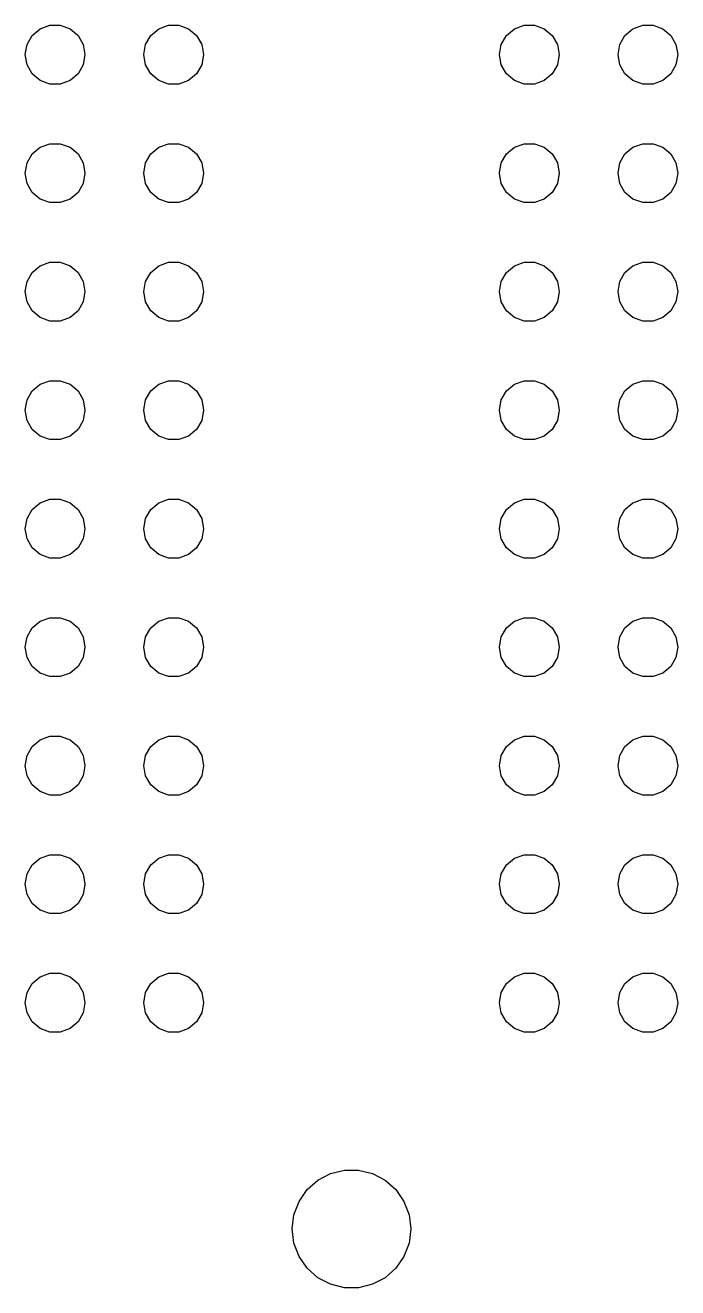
# Model space of a CAD drawing. Extents: x 8.91 to 9.39, y -5.99 to -1.15.
# Drawn here: x 9.012 to 9.287, y -5.987 to -5.455 of the extents above; entities that cross this region are included whole.
import ezdxf

# ---------------------------------------------------------------- set-up
doc = ezdxf.new("R2010")
doc.units = 0
doc.header["$MEASUREMENT"] = 0
doc.layers.add('BLACK', color=7, linetype='CONTINUOUS')

msp = doc.modelspace()

# ---------------------------------------------------------------- linework, layer by layer
at = {"layer": 'BLACK', "linetype": 'CONTINUOUS'}
for p, q in [((9.01831, -5.45622), (9.02242, -5.45472)), ((9.02242, -5.45472), (9.02679, -5.45472)), ((9.02679, -5.45472), (9.03091, -5.45622)), ((9.06831, -5.45622), (9.07242, -5.45472)), ((9.07242, -5.45472), (9.07679, -5.45472)), ((9.07679, -5.45472), (9.08091, -5.45622)), ((9.21831, -5.45622), (9.22242, -5.45472)), ((9.22242, -5.45472), (9.22679, -5.45472)), ((9.22679, -5.45472), (9.23091, -5.45622)), ((9.26831, -5.45622), (9.27242, -5.45472)), ((9.27242, -5.45472), (9.27679, -5.45472)), ((9.27679, -5.45472), (9.28091, -5.45622)), ((9.01277, -5.46282), (9.01496, -5.45903)), ((9.01496, -5.45903), (9.01831, -5.45622)), ((9.03091, -5.45622), (9.03426, -5.45903)), ((9.03426, -5.45903), (9.03644, -5.46282)), ((9.06277, -5.46282), (9.06496, -5.45903)), ((9.06496, -5.45903), (9.06831, -5.45622)), ((9.08091, -5.45622), (9.08426, -5.45903)), ((9.08426, -5.45903), (9.08644, -5.46282)), ((9.21277, -5.46282), (9.21496, -5.45903)), ((9.21496, -5.45903), (9.21831, -5.45622)), ((9.23091, -5.45622), (9.23426, -5.45903)), ((9.23426, -5.45903), (9.23644, -5.46282)), ((9.26277, -5.46282), (9.26496, -5.45903)), ((9.26496, -5.45903), (9.26831, -5.45622)), ((9.28091, -5.45622), (9.28426, -5.45903)), ((9.28426, -5.45903), (9.28644, -5.46282)), ((9.01201, -5.46713), (9.01277, -5.46282)), ((9.03644, -5.46282), (9.0372, -5.46713)), ((9.06201, -5.46713), (9.06277, -5.46282)), ((9.08644, -5.46282), (9.0872, -5.46713)), ((9.21201, -5.46713), (9.21277, -5.46282)), ((9.23644, -5.46282), (9.2372, -5.46713)), ((9.26201, -5.46713), (9.26277, -5.46282)), ((9.28644, -5.46282), (9.2872, -5.46713)), ((9.01277, -5.47143), (9.01201, -5.46713)), ((9.0372, -5.46713), (9.03644, -5.47143)), ((9.06277, -5.47143), (9.06201, -5.46713)), ((9.0872, -5.46713), (9.08644, -5.47143)), ((9.21277, -5.47143), (9.21201, -5.46713)), ((9.2372, -5.46713), (9.23644, -5.47143)), ((9.26277, -5.47143), (9.26201, -5.46713)), ((9.2872, -5.46713), (9.28644, -5.47143)), ((9.01496, -5.47522), (9.01277, -5.47143)), ((9.01831, -5.47804), (9.01496, -5.47522)), ((9.03426, -5.47522), (9.03091, -5.47804)), ((9.03644, -5.47143), (9.03426, -5.47522)), ((9.06496, -5.47522), (9.06277, -5.47143)), ((9.06831, -5.47804), (9.06496, -5.47522)), ((9.08426, -5.47522), (9.08091, -5.47804)), ((9.08644, -5.47143), (9.08426, -5.47522)), ((9.21496, -5.47522), (9.21277, -5.47143)), ((9.21831, -5.47804), (9.21496, -5.47522)), ((9.23426, -5.47522), (9.23091, -5.47804)), ((9.23644, -5.47143), (9.23426, -5.47522)), ((9.26496, -5.47522), (9.26277, -5.47143)), ((9.26831, -5.47804), (9.26496, -5.47522)), ((9.28426, -5.47522), (9.28091, -5.47804)), ((9.28644, -5.47143), (9.28426, -5.47522)), ((9.02242, -5.47953), (9.01831, -5.47804)), ((9.02679, -5.47953), (9.02242, -5.47953)), ((9.03091, -5.47804), (9.02679, -5.47953)), ((9.07242, -5.47953), (9.06831, -5.47804)), ((9.07679, -5.47953), (9.07242, -5.47953)), ((9.08091, -5.47804), (9.07679, -5.47953)), ((9.22242, -5.47953), (9.21831, -5.47804)), ((9.22679, -5.47953), (9.22242, -5.47953)), ((9.23091, -5.47804), (9.22679, -5.47953)), ((9.27242, -5.47953), (9.26831, -5.47804)), ((9.27679, -5.47953), (9.27242, -5.47953)), ((9.28091, -5.47804), (9.27679, -5.47953)), ((9.01496, -5.50903), (9.01831, -5.50622)), ((9.01831, -5.50622), (9.02242, -5.50472)), ((9.02242, -5.50472), (9.02679, -5.50472)), ((9.02679, -5.50472), (9.03091, -5.50622)), ((9.03091, -5.50622), (9.03426, -5.50903)), ((9.06496, -5.50903), (9.06831, -5.50622)), ((9.06831, -5.50622), (9.07242, -5.50472)), ((9.07242, -5.50472), (9.07679, -5.50472)), ((9.07679, -5.50472), (9.08091, -5.50622)), ((9.08091, -5.50622), (9.08426, -5.50903)), ((9.21496, -5.50903), (9.21831, -5.50622)), ((9.21831, -5.50622), (9.22242, -5.50472)), ((9.22242, -5.50472), (9.22679, -5.50472)), ((9.22679, -5.50472), (9.23091, -5.50622)), ((9.23091, -5.50622), (9.23426, -5.50903)), ((9.26496, -5.50903), (9.26831, -5.50622)), ((9.26831, -5.50622), (9.27242, -5.50472)), ((9.27242, -5.50472), (9.27679, -5.50472)), ((9.27679, -5.50472), (9.28091, -5.50622)), ((9.28091, -5.50622), (9.28426, -5.50903)), ((9.01201, -5.51713), (9.01277, -5.51282)), ((9.01277, -5.51282), (9.01496, -5.50903)), ((9.03426, -5.50903), (9.03644, -5.51282)), ((9.03644, -5.51282), (9.0372, -5.51713)), ((9.06201, -5.51713), (9.06277, -5.51282)), ((9.06277, -5.51282), (9.06496, -5.50903)), ((9.08426, -5.50903), (9.08644, -5.51282)), ((9.08644, -5.51282), (9.0872, -5.51713)), ((9.21201, -5.51713), (9.21277, -5.51282)), ((9.21277, -5.51282), (9.21496, -5.50903)), ((9.23426, -5.50903), (9.23644, -5.51282)), ((9.23644, -5.51282), (9.2372, -5.51713)), ((9.26201, -5.51713), (9.26277, -5.51282)), ((9.26277, -5.51282), (9.26496, -5.50903)), ((9.28426, -5.50903), (9.28644, -5.51282)), ((9.28644, -5.51282), (9.2872, -5.51713)), ((9.01277, -5.52143), (9.01201, -5.51713)), ((9.0372, -5.51713), (9.03644, -5.52143)), ((9.06277, -5.52143), (9.06201, -5.51713)), ((9.0872, -5.51713), (9.08644, -5.52143)), ((9.21277, -5.52143), (9.21201, -5.51713)), ((9.2372, -5.51713), (9.23644, -5.52143)), ((9.26277, -5.52143), (9.26201, -5.51713)), ((9.2872, -5.51713), (9.28644, -5.52143)), ((9.01496, -5.52522), (9.01277, -5.52143)), ((9.03644, -5.52143), (9.03426, -5.52522)), ((9.06496, -5.52522), (9.06277, -5.52143)), ((9.08644, -5.52143), (9.08426, -5.52522)), ((9.21496, -5.52522), (9.21277, -5.52143)), ((9.23644, -5.52143), (9.23426, -5.52522)), ((9.26496, -5.52522), (9.26277, -5.52143)), ((9.28644, -5.52143), (9.28426, -5.52522)), ((9.01831, -5.52804), (9.01496, -5.52522)), ((9.02242, -5.52953), (9.01831, -5.52804)), ((9.03091, -5.52804), (9.02679, -5.52953)), ((9.03426, -5.52522), (9.03091, -5.52804)), ((9.06831, -5.52804), (9.06496, -5.52522)), ((9.07242, -5.52953), (9.06831, -5.52804)), ((9.08091, -5.52804), (9.07679, -5.52953)), ((9.08426, -5.52522), (9.08091, -5.52804)), ((9.21831, -5.52804), (9.21496, -5.52522)), ((9.22242, -5.52953), (9.21831, -5.52804)), ((9.23091, -5.52804), (9.22679, -5.52953)), ((9.23426, -5.52522), (9.23091, -5.52804)), ((9.26831, -5.52804), (9.26496, -5.52522)), ((9.27242, -5.52953), (9.26831, -5.52804)), ((9.28091, -5.52804), (9.27679, -5.52953)), ((9.28426, -5.52522), (9.28091, -5.52804)), ((9.02679, -5.52953), (9.02242, -5.52953)), ((9.07679, -5.52953), (9.07242, -5.52953)), ((9.22679, -5.52953), (9.22242, -5.52953)), ((9.27679, -5.52953), (9.27242, -5.52953)), ((9.01831, -5.55622), (9.02242, -5.55472)), ((9.02242, -5.55472), (9.02679, -5.55472)), ((9.02679, -5.55472), (9.03091, -5.55622)), ((9.06831, -5.55622), (9.07242, -5.55472)), ((9.07242, -5.55472), (9.07679, -5.55472)), ((9.07679, -5.55472), (9.08091, -5.55622)), ((9.21831, -5.55622), (9.22242, -5.55472)), ((9.22242, -5.55472), (9.22679, -5.55472)), ((9.22679, -5.55472), (9.23091, -5.55622)), ((9.26831, -5.55622), (9.27242, -5.55472)), ((9.27242, -5.55472), (9.27679, -5.55472)), ((9.27679, -5.55472), (9.28091, -5.55622)), ((9.01277, -5.56282), (9.01496, -5.55903)), ((9.01496, -5.55903), (9.01831, -5.55622)), ((9.03091, -5.55622), (9.03426, -5.55903)), ((9.03426, -5.55903), (9.03644, -5.56282)), ((9.06277, -5.56282), (9.06496, -5.55903)), ((9.06496, -5.55903), (9.06831, -5.55622)), ((9.08091, -5.55622), (9.08426, -5.55903)), ((9.08426, -5.55903), (9.08644, -5.56282)), ((9.21277, -5.56282), (9.21496, -5.55903)), ((9.21496, -5.55903), (9.21831, -5.55622)), ((9.23091, -5.55622), (9.23426, -5.55903)), ((9.23426, -5.55903), (9.23644, -5.56282)), ((9.26277, -5.56282), (9.26496, -5.55903)), ((9.26496, -5.55903), (9.26831, -5.55622)), ((9.28091, -5.55622), (9.28426, -5.55903)), ((9.28426, -5.55903), (9.28644, -5.56282)), ((9.01201, -5.56713), (9.01277, -5.56282)), ((9.03644, -5.56282), (9.0372, -5.56713)), ((9.06201, -5.56713), (9.06277, -5.56282)), ((9.08644, -5.56282), (9.0872, -5.56713)), ((9.21201, -5.56713), (9.21277, -5.56282)), ((9.23644, -5.56282), (9.2372, -5.56713)), ((9.26201, -5.56713), (9.26277, -5.56282)), ((9.28644, -5.56282), (9.2872, -5.56713)), ((9.01277, -5.57143), (9.01201, -5.56713)), ((9.01496, -5.57522), (9.01277, -5.57143)), ((9.03644, -5.57143), (9.03426, -5.57522)), ((9.0372, -5.56713), (9.03644, -5.57143)), ((9.06277, -5.57143), (9.06201, -5.56713)), ((9.06496, -5.57522), (9.06277, -5.57143)), ((9.08644, -5.57143), (9.08426, -5.57522)), ((9.0872, -5.56713), (9.08644, -5.57143)), ((9.21277, -5.57143), (9.21201, -5.56713)), ((9.21496, -5.57522), (9.21277, -5.57143)), ((9.23644, -5.57143), (9.23426, -5.57522)), ((9.2372, -5.56713), (9.23644, -5.57143)), ((9.26277, -5.57143), (9.26201, -5.56713)), ((9.26496, -5.57522), (9.26277, -5.57143)), ((9.28644, -5.57143), (9.28426, -5.57522)), ((9.2872, -5.56713), (9.28644, -5.57143)), ((9.01831, -5.57804), (9.01496, -5.57522)), ((9.03426, -5.57522), (9.03091, -5.57804)), ((9.06831, -5.57804), (9.06496, -5.57522)), ((9.08426, -5.57522), (9.08091, -5.57804)), ((9.21831, -5.57804), (9.21496, -5.57522)), ((9.23426, -5.57522), (9.23091, -5.57804)), ((9.26831, -5.57804), (9.26496, -5.57522)), ((9.28426, -5.57522), (9.28091, -5.57804)), ((9.02242, -5.57953), (9.01831, -5.57804)), ((9.02679, -5.57953), (9.02242, -5.57953)), ((9.03091, -5.57804), (9.02679, -5.57953)), ((9.07242, -5.57953), (9.06831, -5.57804)), ((9.07679, -5.57953), (9.07242, -5.57953)), ((9.08091, -5.57804), (9.07679, -5.57953)), ((9.22242, -5.57953), (9.21831, -5.57804)), ((9.22679, -5.57953), (9.22242, -5.57953)), ((9.23091, -5.57804), (9.22679, -5.57953)), ((9.27242, -5.57953), (9.26831, -5.57804)), ((9.27679, -5.57953), (9.27242, -5.57953)), ((9.28091, -5.57804), (9.27679, -5.57953)), ((9.01277, -5.61282), (9.01496, -5.60903)), ((9.01496, -5.60903), (9.01831, -5.60622)), ((9.01831, -5.60622), (9.02242, -5.60472)), ((9.02242, -5.60472), (9.02679, -5.60472)), ((9.02679, -5.60472), (9.03091, -5.60622)), ((9.03091, -5.60622), (9.03426, -5.60903)), ((9.03426, -5.60903), (9.03644, -5.61282)), ((9.06277, -5.61282), (9.06496, -5.60903)), ((9.06496, -5.60903), (9.06831, -5.60622)), ((9.06831, -5.60622), (9.07242, -5.60472)), ((9.07242, -5.60472), (9.07679, -5.60472)), ((9.07679, -5.60472), (9.08091, -5.60622)), ((9.08091, -5.60622), (9.08426, -5.60903)), ((9.08426, -5.60903), (9.08644, -5.61282)), ((9.21277, -5.61282), (9.21496, -5.60903)), ((9.21496, -5.60903), (9.21831, -5.60622)), ((9.21831, -5.60622), (9.22242, -5.60472)), ((9.22242, -5.60472), (9.22679, -5.60472)), ((9.22679, -5.60472), (9.23091, -5.60622)), ((9.23091, -5.60622), (9.23426, -5.60903)), ((9.23426, -5.60903), (9.23644, -5.61282)), ((9.26277, -5.61282), (9.26496, -5.60903)), ((9.26496, -5.60903), (9.26831, -5.60622)), ((9.26831, -5.60622), (9.27242, -5.60472)), ((9.27242, -5.60472), (9.27679, -5.60472)), ((9.27679, -5.60472), (9.28091, -5.60622)), ((9.28091, -5.60622), (9.28426, -5.60903)), ((9.28426, -5.60903), (9.28644, -5.61282)), ((9.01201, -5.61713), (9.01277, -5.61282)), ((9.03644, -5.61282), (9.0372, -5.61713)), ((9.06201, -5.61713), (9.06277, -5.61282)), ((9.08644, -5.61282), (9.0872, -5.61713)), ((9.21201, -5.61713), (9.21277, -5.61282)), ((9.23644, -5.61282), (9.2372, -5.61713)), ((9.26201, -5.61713), (9.26277, -5.61282)), ((9.28644, -5.61282), (9.2872, -5.61713)), ((9.01277, -5.62143), (9.01201, -5.61713)), ((9.0372, -5.61713), (9.03644, -5.62143)), ((9.06277, -5.62143), (9.06201, -5.61713)), ((9.0872, -5.61713), (9.08644, -5.62143)), ((9.21277, -5.62143), (9.21201, -5.61713)), ((9.2372, -5.61713), (9.23644, -5.62143)), ((9.26277, -5.62143), (9.26201, -5.61713)), ((9.2872, -5.61713), (9.28644, -5.62143)), ((9.01496, -5.62522), (9.01277, -5.62143)), ((9.01831, -5.62804), (9.01496, -5.62522)), ((9.03426, -5.62522), (9.03091, -5.62804)), ((9.03644, -5.62143), (9.03426, -5.62522)), ((9.06496, -5.62522), (9.06277, -5.62143)), ((9.06831, -5.62804), (9.06496, -5.62522)), ((9.08426, -5.62522), (9.08091, -5.62804)), ((9.08644, -5.62143), (9.08426, -5.62522)), ((9.21496, -5.62522), (9.21277, -5.62143)), ((9.21831, -5.62804), (9.21496, -5.62522)), ((9.23426, -5.62522), (9.23091, -5.62804)), ((9.23644, -5.62143), (9.23426, -5.62522)), ((9.26496, -5.62522), (9.26277, -5.62143)), ((9.26831, -5.62804), (9.26496, -5.62522)), ((9.28426, -5.62522), (9.28091, -5.62804)), ((9.28644, -5.62143), (9.28426, -5.62522)), ((9.02242, -5.62953), (9.01831, -5.62804)), ((9.02679, -5.62953), (9.02242, -5.62953)), ((9.03091, -5.62804), (9.02679, -5.62953)), ((9.07242, -5.62953), (9.06831, -5.62804)), ((9.07679, -5.62953), (9.07242, -5.62953)), ((9.08091, -5.62804), (9.07679, -5.62953)), ((9.22242, -5.62953), (9.21831, -5.62804)), ((9.22679, -5.62953), (9.22242, -5.62953)), ((9.23091, -5.62804), (9.22679, -5.62953)), ((9.27242, -5.62953), (9.26831, -5.62804)), ((9.27679, -5.62953), (9.27242, -5.62953)), ((9.28091, -5.62804), (9.27679, -5.62953)), ((9.01496, -5.65903), (9.01831, -5.65622)), ((9.01831, -5.65622), (9.02242, -5.65472)), ((9.02242, -5.65472), (9.02679, -5.65472)), ((9.02679, -5.65472), (9.03091, -5.65622)), ((9.03091, -5.65622), (9.03426, -5.65903)), ((9.06496, -5.65903), (9.06831, -5.65622)), ((9.06831, -5.65622), (9.07242, -5.65472)), ((9.07242, -5.65472), (9.07679, -5.65472)), ((9.07679, -5.65472), (9.08091, -5.65622)), ((9.08091, -5.65622), (9.08426, -5.65903)), ((9.21496, -5.65903), (9.21831, -5.65622)), ((9.21831, -5.65622), (9.22242, -5.65472)), ((9.22242, -5.65472), (9.22679, -5.65472)), ((9.22679, -5.65472), (9.23091, -5.65622)), ((9.23091, -5.65622), (9.23426, -5.65903)), ((9.26496, -5.65903), (9.26831, -5.65622)), ((9.26831, -5.65622), (9.27242, -5.65472)), ((9.27242, -5.65472), (9.27679, -5.65472)), ((9.27679, -5.65472), (9.28091, -5.65622)), ((9.28091, -5.65622), (9.28426, -5.65903)), ((9.01277, -5.66282), (9.01496, -5.65903)), ((9.03426, -5.65903), (9.03644, -5.66282)), ((9.06277, -5.66282), (9.06496, -5.65903)), ((9.08426, -5.65903), (9.08644, -5.66282)), ((9.21277, -5.66282), (9.21496, -5.65903)), ((9.23426, -5.65903), (9.23644, -5.66282)), ((9.26277, -5.66282), (9.26496, -5.65903)), ((9.28426, -5.65903), (9.28644, -5.66282)), ((9.01201, -5.66713), (9.01277, -5.66282)), ((9.01277, -5.67143), (9.01201, -5.66713)), ((9.03644, -5.66282), (9.0372, -5.66713)), ((9.0372, -5.66713), (9.03644, -5.67143)), ((9.06201, -5.66713), (9.06277, -5.66282)), ((9.06277, -5.67143), (9.06201, -5.66713)), ((9.08644, -5.66282), (9.0872, -5.66713)), ((9.0872, -5.66713), (9.08644, -5.67143)), ((9.21201, -5.66713), (9.21277, -5.66282)), ((9.21277, -5.67143), (9.21201, -5.66713)), ((9.23644, -5.66282), (9.2372, -5.66713)), ((9.2372, -5.66713), (9.23644, -5.67143)), ((9.26201, -5.66713), (9.26277, -5.66282)), ((9.26277, -5.67143), (9.26201, -5.66713)), ((9.28644, -5.66282), (9.2872, -5.66713)), ((9.2872, -5.66713), (9.28644, -5.67143)), ((9.01496, -5.67522), (9.01277, -5.67143)), ((9.03644, -5.67143), (9.03426, -5.67522)), ((9.06496, -5.67522), (9.06277, -5.67143)), ((9.08644, -5.67143), (9.08426, -5.67522)), ((9.21496, -5.67522), (9.21277, -5.67143)), ((9.23644, -5.67143), (9.23426, -5.67522)), ((9.26496, -5.67522), (9.26277, -5.67143)), ((9.28644, -5.67143), (9.28426, -5.67522)), ((9.01831, -5.67804), (9.01496, -5.67522)), ((9.02242, -5.67953), (9.01831, -5.67804)), ((9.03091, -5.67804), (9.02679, -5.67953)), ((9.03426, -5.67522), (9.03091, -5.67804)), ((9.06831, -5.67804), (9.06496, -5.67522)), ((9.07242, -5.67953), (9.06831, -5.67804)), ((9.08091, -5.67804), (9.07679, -5.67953)), ((9.08426, -5.67522), (9.08091, -5.67804)), ((9.21831, -5.67804), (9.21496, -5.67522)), ((9.22242, -5.67953), (9.21831, -5.67804)), ((9.23091, -5.67804), (9.22679, -5.67953)), ((9.23426, -5.67522), (9.23091, -5.67804)), ((9.26831, -5.67804), (9.26496, -5.67522)), ((9.27242, -5.67953), (9.26831, -5.67804)), ((9.28091, -5.67804), (9.27679, -5.67953)), ((9.28426, -5.67522), (9.28091, -5.67804)), ((9.02679, -5.67953), (9.02242, -5.67953)), ((9.07679, -5.67953), (9.07242, -5.67953)), ((9.22679, -5.67953), (9.22242, -5.67953)), ((9.27679, -5.67953), (9.27242, -5.67953)), ((9.01831, -5.70622), (9.02242, -5.70472)), ((9.02242, -5.70472), (9.02679, -5.70472)), ((9.02679, -5.70472), (9.03091, -5.70622)), ((9.06831, -5.70622), (9.07242, -5.70472)), ((9.07242, -5.70472), (9.07679, -5.70472)), ((9.07679, -5.70472), (9.08091, -5.70622)), ((9.21831, -5.70622), (9.22242, -5.70472)), ((9.22242, -5.70472), (9.22679, -5.70472)), ((9.22679, -5.70472), (9.23091, -5.70622)), ((9.26831, -5.70622), (9.27242, -5.70472)), ((9.27242, -5.70472), (9.27679, -5.70472)), ((9.27679, -5.70472), (9.28091, -5.70622)), ((9.01277, -5.71282), (9.01496, -5.70903)), ((9.01496, -5.70903), (9.01831, -5.70622)), ((9.03091, -5.70622), (9.03426, -5.70903)), ((9.03426, -5.70903), (9.03644, -5.71282)), ((9.06277, -5.71282), (9.06496, -5.70903)), ((9.06496, -5.70903), (9.06831, -5.70622)), ((9.08091, -5.70622), (9.08426, -5.70903)), ((9.08426, -5.70903), (9.08644, -5.71282)), ((9.21277, -5.71282), (9.21496, -5.70903)), ((9.21496, -5.70903), (9.21831, -5.70622)), ((9.23091, -5.70622), (9.23426, -5.70903)), ((9.23426, -5.70903), (9.23644, -5.71282)), ((9.26277, -5.71282), (9.26496, -5.70903)), ((9.26496, -5.70903), (9.26831, -5.70622)), ((9.28091, -5.70622), (9.28426, -5.70903)), ((9.28426, -5.70903), (9.28644, -5.71282)), ((9.01201, -5.71713), (9.01277, -5.71282)), ((9.03644, -5.71282), (9.0372, -5.71713)), ((9.06201, -5.71713), (9.06277, -5.71282)), ((9.08644, -5.71282), (9.0872, -5.71713)), ((9.21201, -5.71713), (9.21277, -5.71282)), ((9.23644, -5.71282), (9.2372, -5.71713)), ((9.26201, -5.71713), (9.26277, -5.71282)), ((9.28644, -5.71282), (9.2872, -5.71713)), ((9.01277, -5.72143), (9.01201, -5.71713)), ((9.0372, -5.71713), (9.03644, -5.72143)), ((9.06277, -5.72143), (9.06201, -5.71713)), ((9.0872, -5.71713), (9.08644, -5.72143)), ((9.21277, -5.72143), (9.21201, -5.71713)), ((9.2372, -5.71713), (9.23644, -5.72143)), ((9.26277, -5.72143), (9.26201, -5.71713)), ((9.2872, -5.71713), (9.28644, -5.72143)), ((9.01496, -5.72522), (9.01277, -5.72143)), ((9.01831, -5.72804), (9.01496, -5.72522)), ((9.03426, -5.72522), (9.03091, -5.72804)), ((9.03644, -5.72143), (9.03426, -5.72522)), ((9.06496, -5.72522), (9.06277, -5.72143)), ((9.06831, -5.72804), (9.06496, -5.72522)), ((9.08426, -5.72522), (9.08091, -5.72804)), ((9.08644, -5.72143), (9.08426, -5.72522)), ((9.21496, -5.72522), (9.21277, -5.72143)), ((9.21831, -5.72804), (9.21496, -5.72522)), ((9.23426, -5.72522), (9.23091, -5.72804)), ((9.23644, -5.72143), (9.23426, -5.72522)), ((9.26496, -5.72522), (9.26277, -5.72143)), ((9.26831, -5.72804), (9.26496, -5.72522)), ((9.28426, -5.72522), (9.28091, -5.72804)), ((9.28644, -5.72143), (9.28426, -5.72522)), ((9.02242, -5.72953), (9.01831, -5.72804)), ((9.02679, -5.72953), (9.02242, -5.72953)), ((9.03091, -5.72804), (9.02679, -5.72953)), ((9.07242, -5.72953), (9.06831, -5.72804)), ((9.07679, -5.72953), (9.07242, -5.72953)), ((9.08091, -5.72804), (9.07679, -5.72953)), ((9.22242, -5.72953), (9.21831, -5.72804)), ((9.22679, -5.72953), (9.22242, -5.72953)), ((9.23091, -5.72804), (9.22679, -5.72953)), ((9.27242, -5.72953), (9.26831, -5.72804)), ((9.27679, -5.72953), (9.27242, -5.72953)), ((9.28091, -5.72804), (9.27679, -5.72953)), ((9.01496, -5.75903), (9.01831, -5.75622)), ((9.01831, -5.75622), (9.02242, -5.75472)), ((9.02242, -5.75472), (9.02679, -5.75472)), ((9.02679, -5.75472), (9.03091, -5.75622)), ((9.03091, -5.75622), (9.03426, -5.75903)), ((9.06496, -5.75903), (9.06831, -5.75622)), ((9.06831, -5.75622), (9.07242, -5.75472)), ((9.07242, -5.75472), (9.07679, -5.75472)), ((9.07679, -5.75472), (9.08091, -5.75622)), ((9.08091, -5.75622), (9.08426, -5.75903)), ((9.21496, -5.75903), (9.21831, -5.75622)), ((9.21831, -5.75622), (9.22242, -5.75472)), ((9.22242, -5.75472), (9.22679, -5.75472)), ((9.22679, -5.75472), (9.23091, -5.75622)), ((9.23091, -5.75622), (9.23426, -5.75903)), ((9.26496, -5.75903), (9.26831, -5.75622)), ((9.26831, -5.75622), (9.27242, -5.75472)), ((9.27242, -5.75472), (9.27679, -5.75472)), ((9.27679, -5.75472), (9.28091, -5.75622)), ((9.28091, -5.75622), (9.28426, -5.75903)), ((9.01201, -5.76713), (9.01277, -5.76282)), ((9.01277, -5.76282), (9.01496, -5.75903)), ((9.03426, -5.75903), (9.03644, -5.76282)), ((9.03644, -5.76282), (9.0372, -5.76713)), ((9.06201, -5.76713), (9.06277, -5.76282)), ((9.06277, -5.76282), (9.06496, -5.75903)), ((9.08426, -5.75903), (9.08644, -5.76282)), ((9.08644, -5.76282), (9.0872, -5.76713)), ((9.21201, -5.76713), (9.21277, -5.76282)), ((9.21277, -5.76282), (9.21496, -5.75903)), ((9.23426, -5.75903), (9.23644, -5.76282)), ((9.23644, -5.76282), (9.2372, -5.76713)), ((9.26201, -5.76713), (9.26277, -5.76282)), ((9.26277, -5.76282), (9.26496, -5.75903)), ((9.28426, -5.75903), (9.28644, -5.76282)), ((9.28644, -5.76282), (9.2872, -5.76713)), ((9.01277, -5.77143), (9.01201, -5.76713)), ((9.0372, -5.76713), (9.03644, -5.77143)), ((9.06277, -5.77143), (9.06201, -5.76713)), ((9.0872, -5.76713), (9.08644, -5.77143)), ((9.21277, -5.77143), (9.21201, -5.76713)), ((9.2372, -5.76713), (9.23644, -5.77143)), ((9.26277, -5.77143), (9.26201, -5.76713)), ((9.2872, -5.76713), (9.28644, -5.77143)), ((9.01496, -5.77522), (9.01277, -5.77143)), ((9.03644, -5.77143), (9.03426, -5.77522)), ((9.06496, -5.77522), (9.06277, -5.77143)), ((9.08644, -5.77143), (9.08426, -5.77522)), ((9.21496, -5.77522), (9.21277, -5.77143)), ((9.23644, -5.77143), (9.23426, -5.77522)), ((9.26496, -5.77522), (9.26277, -5.77143)), ((9.28644, -5.77143), (9.28426, -5.77522)), ((9.01831, -5.77804), (9.01496, -5.77522)), ((9.02242, -5.77953), (9.01831, -5.77804)), ((9.02679, -5.77953), (9.02242, -5.77953)), ((9.03091, -5.77804), (9.02679, -5.77953)), ((9.03426, -5.77522), (9.03091, -5.77804)), ((9.06831, -5.77804), (9.06496, -5.77522)), ((9.07242, -5.77953), (9.06831, -5.77804)), ((9.07679, -5.77953), (9.07242, -5.77953)), ((9.08091, -5.77804), (9.07679, -5.77953)), ((9.08426, -5.77522), (9.08091, -5.77804)), ((9.21831, -5.77804), (9.21496, -5.77522)), ((9.22242, -5.77953), (9.21831, -5.77804)), ((9.22679, -5.77953), (9.22242, -5.77953)), ((9.23091, -5.77804), (9.22679, -5.77953)), ((9.23426, -5.77522), (9.23091, -5.77804)), ((9.26831, -5.77804), (9.26496, -5.77522)), ((9.27242, -5.77953), (9.26831, -5.77804)), ((9.27679, -5.77953), (9.27242, -5.77953)), ((9.28091, -5.77804), (9.27679, -5.77953)), ((9.28426, -5.77522), (9.28091, -5.77804)), ((9.01496, -5.80903), (9.01831, -5.80622)), ((9.01831, -5.80622), (9.02242, -5.80472)), ((9.02242, -5.80472), (9.02679, -5.80472)), ((9.02679, -5.80472), (9.03091, -5.80622)), ((9.03091, -5.80622), (9.03426, -5.80903)), ((9.06496, -5.80903), (9.06831, -5.80622)), ((9.06831, -5.80622), (9.07242, -5.80472)), ((9.07242, -5.80472), (9.07679, -5.80472)), ((9.07679, -5.80472), (9.08091, -5.80622)), ((9.08091, -5.80622), (9.08426, -5.80903)), ((9.21496, -5.80903), (9.21831, -5.80622)), ((9.21831, -5.80622), (9.22242, -5.80472)), ((9.22242, -5.80472), (9.22679, -5.80472)), ((9.22679, -5.80472), (9.23091, -5.80622)), ((9.23091, -5.80622), (9.23426, -5.80903)), ((9.26496, -5.80903), (9.26831, -5.80622)), ((9.26831, -5.80622), (9.27242, -5.80472)), ((9.27242, -5.80472), (9.27679, -5.80472)), ((9.27679, -5.80472), (9.28091, -5.80622)), ((9.28091, -5.80622), (9.28426, -5.80903)), ((9.01277, -5.81282), (9.01496, -5.80903)), ((9.03426, -5.80903), (9.03644, -5.81282)), ((9.06277, -5.81282), (9.06496, -5.80903)), ((9.08426, -5.80903), (9.08644, -5.81282)), ((9.21277, -5.81282), (9.21496, -5.80903)), ((9.23426, -5.80903), (9.23644, -5.81282)), ((9.26277, -5.81282), (9.26496, -5.80903)), ((9.28426, -5.80903), (9.28644, -5.81282)), ((9.01201, -5.81713), (9.01277, -5.81282)), ((9.03644, -5.81282), (9.0372, -5.81713)), ((9.06201, -5.81713), (9.06277, -5.81282)), ((9.08644, -5.81282), (9.0872, -5.81713)), ((9.21201, -5.81713), (9.21277, -5.81282)), ((9.23644, -5.81282), (9.2372, -5.81713)), ((9.26201, -5.81713), (9.26277, -5.81282)), ((9.28644, -5.81282), (9.2872, -5.81713)), ((9.01277, -5.82143), (9.01201, -5.81713)), ((9.01496, -5.82522), (9.01277, -5.82143)), ((9.03644, -5.82143), (9.03426, -5.82522)), ((9.0372, -5.81713), (9.03644, -5.82143)), ((9.06277, -5.82143), (9.06201, -5.81713)), ((9.06496, -5.82522), (9.06277, -5.82143)), ((9.08644, -5.82143), (9.08426, -5.82522)), ((9.0872, -5.81713), (9.08644, -5.82143)), ((9.21277, -5.82143), (9.21201, -5.81713)), ((9.21496, -5.82522), (9.21277, -5.82143)), ((9.23644, -5.82143), (9.23426, -5.82522)), ((9.2372, -5.81713), (9.23644, -5.82143)), ((9.26277, -5.82143), (9.26201, -5.81713)), ((9.26496, -5.82522), (9.26277, -5.82143)), ((9.28644, -5.82143), (9.28426, -5.82522)), ((9.2872, -5.81713), (9.28644, -5.82143)), ((9.01831, -5.82804), (9.01496, -5.82522)), ((9.03426, -5.82522), (9.03091, -5.82804)), ((9.06831, -5.82804), (9.06496, -5.82522)), ((9.08426, -5.82522), (9.08091, -5.82804)), ((9.21831, -5.82804), (9.21496, -5.82522)), ((9.23426, -5.82522), (9.23091, -5.82804)), ((9.26831, -5.82804), (9.26496, -5.82522)), ((9.28426, -5.82522), (9.28091, -5.82804)), ((9.02242, -5.82953), (9.01831, -5.82804)), ((9.02679, -5.82953), (9.02242, -5.82953)), ((9.03091, -5.82804), (9.02679, -5.82953)), ((9.07242, -5.82953), (9.06831, -5.82804)), ((9.07679, -5.82953), (9.07242, -5.82953)), ((9.08091, -5.82804), (9.07679, -5.82953)), ((9.22242, -5.82953), (9.21831, -5.82804)), ((9.22679, -5.82953), (9.22242, -5.82953)), ((9.23091, -5.82804), (9.22679, -5.82953)), ((9.27242, -5.82953), (9.26831, -5.82804)), ((9.27679, -5.82953), (9.27242, -5.82953)), ((9.28091, -5.82804), (9.27679, -5.82953)), ((9.01277, -5.86282), (9.01496, -5.85903)), ((9.01496, -5.85903), (9.01831, -5.85622)), ((9.01831, -5.85622), (9.02242, -5.85472)), ((9.02242, -5.85472), (9.02679, -5.85472)), ((9.02679, -5.85472), (9.03091, -5.85622)), ((9.03091, -5.85622), (9.03426, -5.85903)), ((9.03426, -5.85903), (9.03644, -5.86282)), ((9.06277, -5.86282), (9.06496, -5.85903)), ((9.06496, -5.85903), (9.06831, -5.85622)), ((9.06831, -5.85622), (9.07242, -5.85472)), ((9.07242, -5.85472), (9.07679, -5.85472)), ((9.07679, -5.85472), (9.08091, -5.85622)), ((9.08091, -5.85622), (9.08426, -5.85903)), ((9.08426, -5.85903), (9.08644, -5.86282)), ((9.21277, -5.86282), (9.21496, -5.85903)), ((9.21496, -5.85903), (9.21831, -5.85622)), ((9.21831, -5.85622), (9.22242, -5.85472)), ((9.22242, -5.85472), (9.22679, -5.85472)), ((9.22679, -5.85472), (9.23091, -5.85622)), ((9.23091, -5.85622), (9.23426, -5.85903)), ((9.23426, -5.85903), (9.23644, -5.86282)), ((9.26277, -5.86282), (9.26496, -5.85903)), ((9.26496, -5.85903), (9.26831, -5.85622)), ((9.26831, -5.85622), (9.27242, -5.85472)), ((9.27242, -5.85472), (9.27679, -5.85472)), ((9.27679, -5.85472), (9.28091, -5.85622)), ((9.28091, -5.85622), (9.28426, -5.85903)), ((9.28426, -5.85903), (9.28644, -5.86282)), ((9.01201, -5.86713), (9.01277, -5.86282)), ((9.03644, -5.86282), (9.0372, -5.86713)), ((9.06201, -5.86713), (9.06277, -5.86282)), ((9.08644, -5.86282), (9.0872, -5.86713)), ((9.21201, -5.86713), (9.21277, -5.86282)), ((9.23644, -5.86282), (9.2372, -5.86713)), ((9.26201, -5.86713), (9.26277, -5.86282)), ((9.28644, -5.86282), (9.2872, -5.86713)), ((9.01277, -5.87143), (9.01201, -5.86713)), ((9.0372, -5.86713), (9.03644, -5.87143)), ((9.06277, -5.87143), (9.06201, -5.86713)), ((9.0872, -5.86713), (9.08644, -5.87143)), ((9.21277, -5.87143), (9.21201, -5.86713)), ((9.2372, -5.86713), (9.23644, -5.87143)), ((9.26277, -5.87143), (9.26201, -5.86713)), ((9.2872, -5.86713), (9.28644, -5.87143)), ((9.01496, -5.87522), (9.01277, -5.87143)), ((9.01831, -5.87804), (9.01496, -5.87522)), ((9.03426, -5.87522), (9.03091, -5.87804)), ((9.03644, -5.87143), (9.03426, -5.87522)), ((9.06496, -5.87522), (9.06277, -5.87143)), ((9.06831, -5.87804), (9.06496, -5.87522)), ((9.08426, -5.87522), (9.08091, -5.87804)), ((9.08644, -5.87143), (9.08426, -5.87522)), ((9.21496, -5.87522), (9.21277, -5.87143)), ((9.21831, -5.87804), (9.21496, -5.87522)), ((9.23426, -5.87522), (9.23091, -5.87804)), ((9.23644, -5.87143), (9.23426, -5.87522)), ((9.26496, -5.87522), (9.26277, -5.87143)), ((9.26831, -5.87804), (9.26496, -5.87522)), ((9.28426, -5.87522), (9.28091, -5.87804)), ((9.28644, -5.87143), (9.28426, -5.87522)), ((9.02242, -5.87953), (9.01831, -5.87804)), ((9.02679, -5.87953), (9.02242, -5.87953)), ((9.03091, -5.87804), (9.02679, -5.87953)), ((9.07242, -5.87953), (9.06831, -5.87804)), ((9.07679, -5.87953), (9.07242, -5.87953)), ((9.08091, -5.87804), (9.07679, -5.87953)), ((9.22242, -5.87953), (9.21831, -5.87804)), ((9.22679, -5.87953), (9.22242, -5.87953)), ((9.23091, -5.87804), (9.22679, -5.87953)), ((9.27242, -5.87953), (9.26831, -5.87804)), ((9.27679, -5.87953), (9.27242, -5.87953)), ((9.28091, -5.87804), (9.27679, -5.87953)), ((9.1354, -5.94202), (9.14074, -5.93922)), ((9.14074, -5.93922), (9.14659, -5.93778)), ((9.14659, -5.93778), (9.15262, -5.93778)), ((9.15262, -5.93778), (9.15847, -5.93922)), ((9.15847, -5.93922), (9.16381, -5.94202)), ((9.13089, -5.94602), (9.1354, -5.94202)), ((9.16381, -5.94202), (9.16832, -5.94602)), ((9.12747, -5.95098), (9.13089, -5.94602)), ((9.16832, -5.94602), (9.17174, -5.95098)), ((9.12533, -5.95662), (9.12747, -5.95098)), ((9.17174, -5.95098), (9.17388, -5.95662)), ((9.12461, -5.9626), (9.12533, -5.95662)), ((9.17388, -5.95662), (9.17461, -5.9626)), ((9.12533, -5.96858), (9.12461, -5.9626)), ((9.17461, -5.9626), (9.17388, -5.96858)), ((9.12747, -5.97422), (9.12533, -5.96858)), ((9.17388, -5.96858), (9.17174, -5.97422)), ((9.13089, -5.97918), (9.12747, -5.97422)), ((9.17174, -5.97422), (9.16832, -5.97918)), ((9.1354, -5.98317), (9.13089, -5.97918)), ((9.16832, -5.97918), (9.16381, -5.98317)), ((9.14074, -5.98597), (9.1354, -5.98317)), ((9.14659, -5.98742), (9.14074, -5.98597)), ((9.15262, -5.98742), (9.14659, -5.98742)), ((9.15847, -5.98597), (9.15262, -5.98742)), ((9.16381, -5.98317), (9.15847, -5.98597))]:
    msp.add_line(p, q, dxfattribs=at)

doc.saveas('drawing.dxf')
